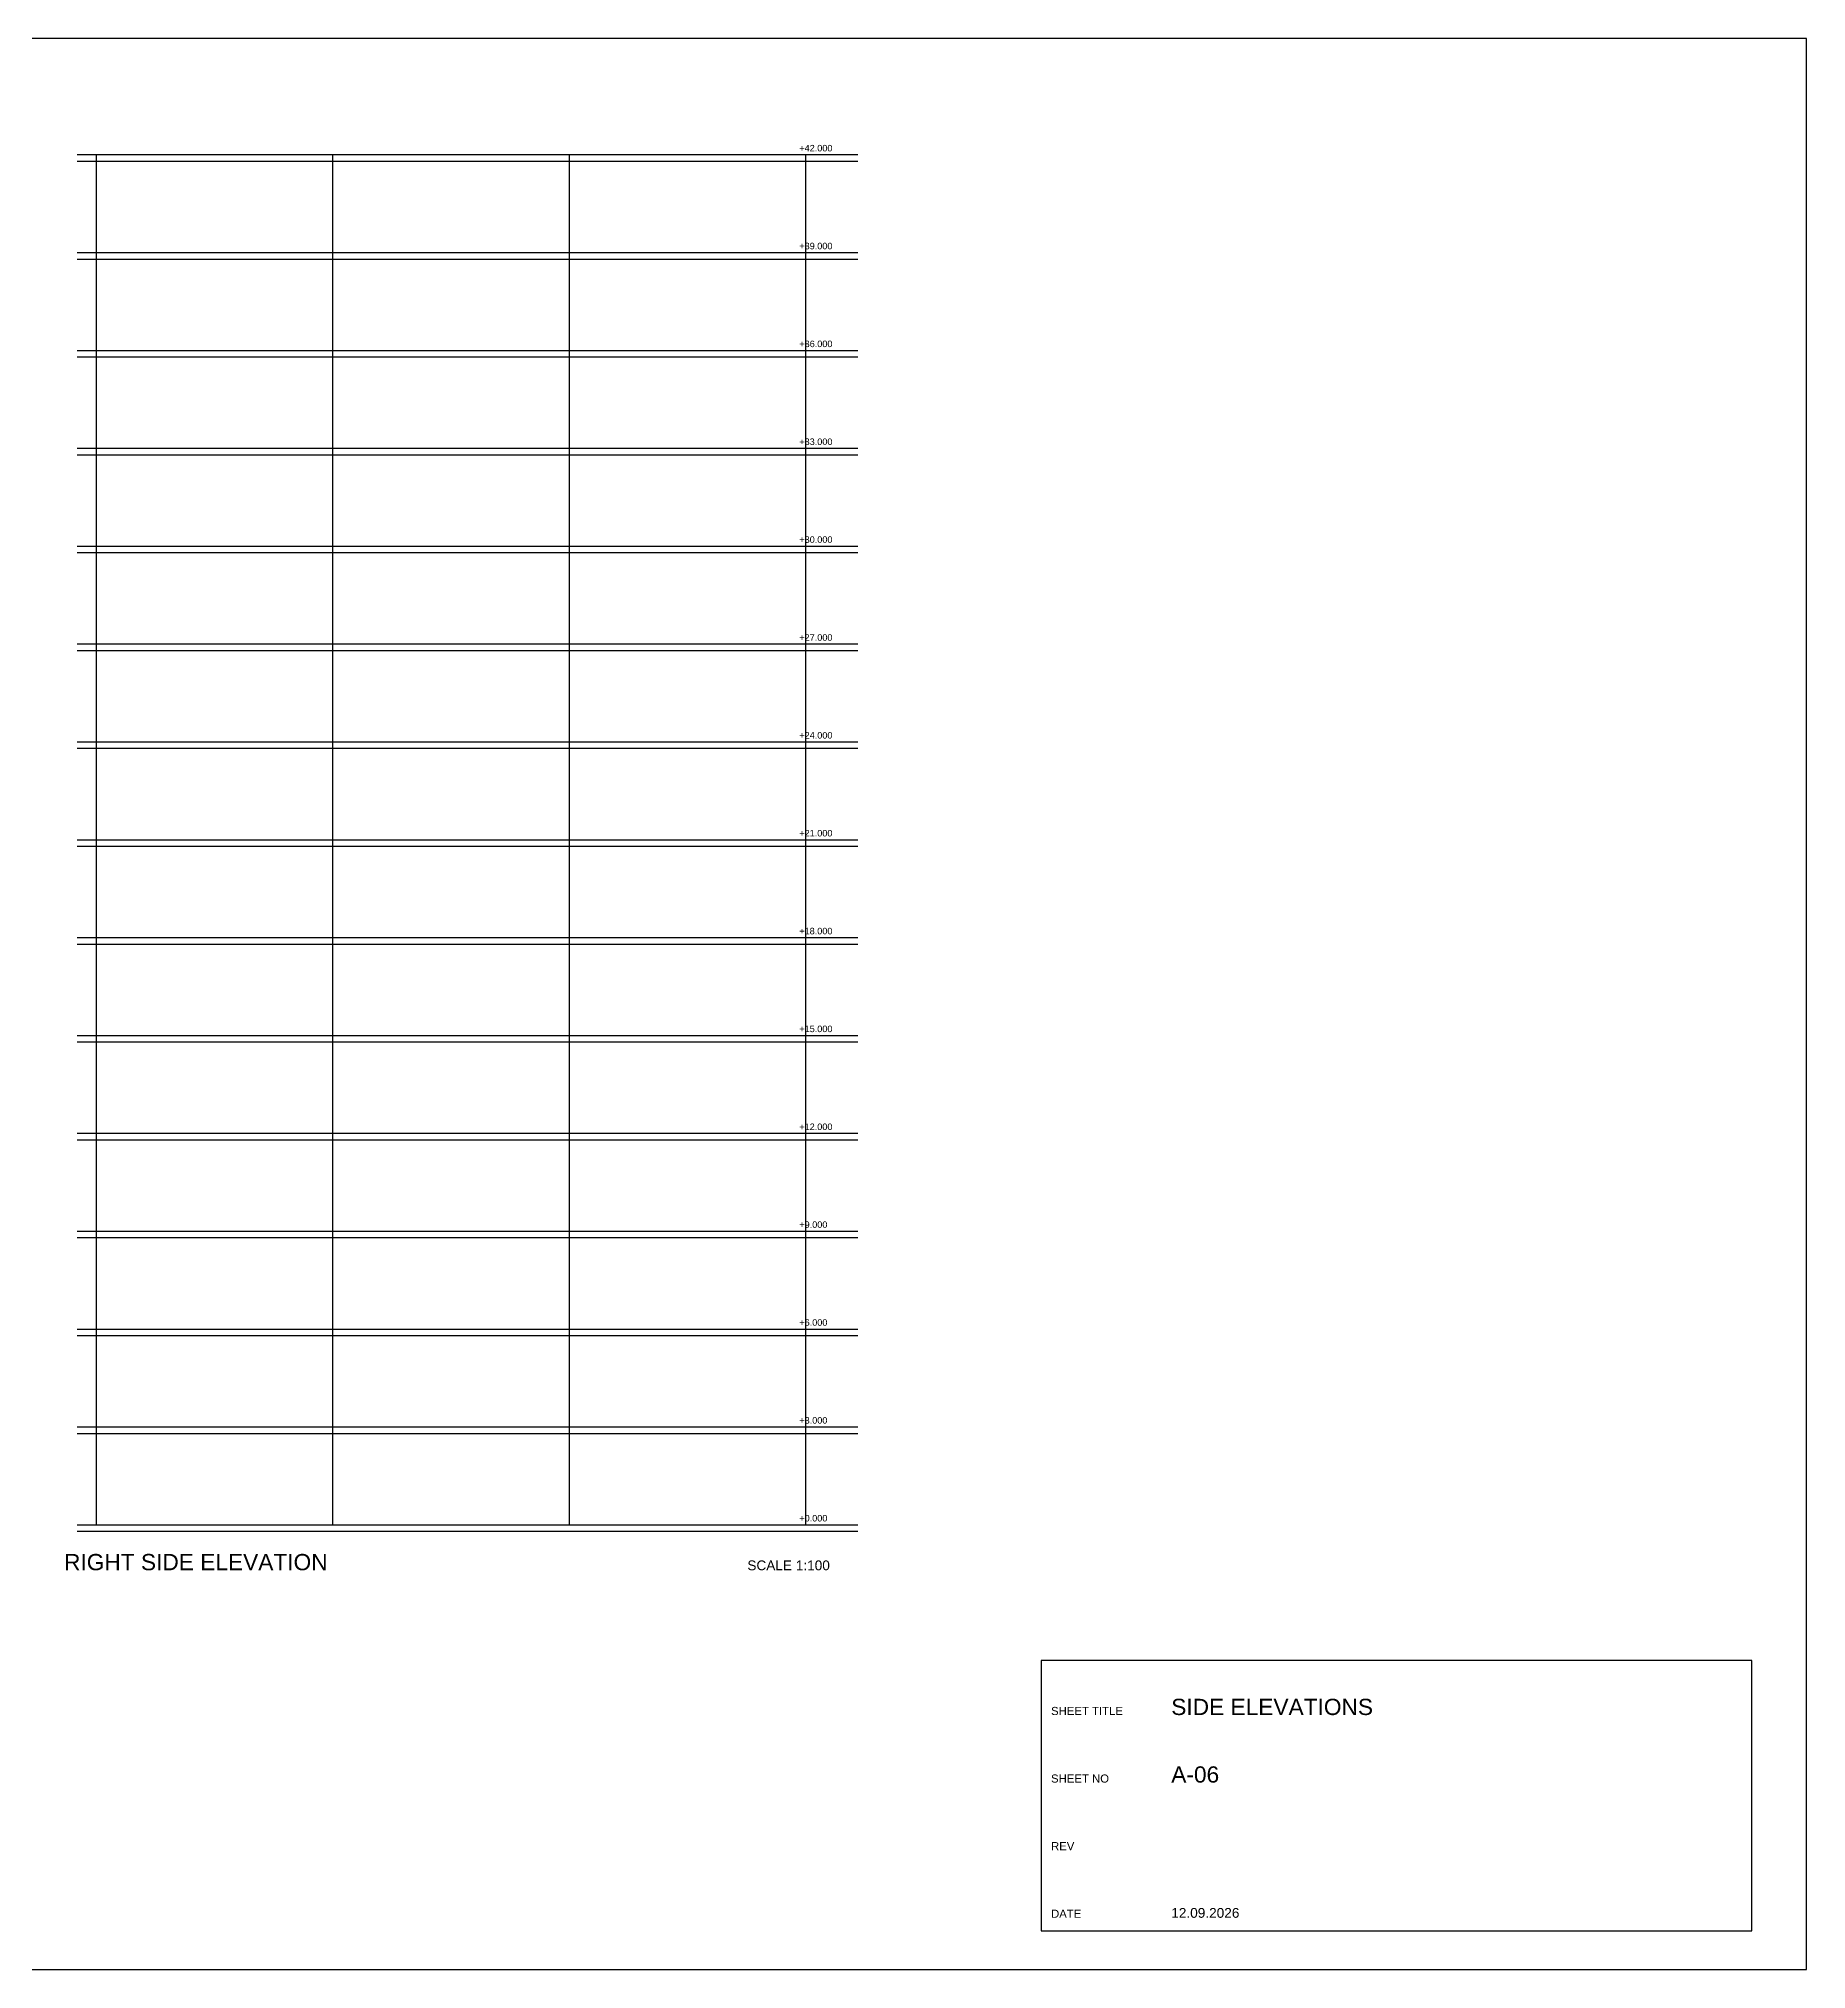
# Paper-space layout 'A-06' of a CAD drawing. Header units: millimetres. Extents: x 0 to 841, y 0 to 594.
# Drawn here: x 297 to 841, y 0 to 594 of the extents above; entities that cross this region are included whole.
import ezdxf

# ---------------------------------------------------------------- set-up
doc = ezdxf.new("R2010")
doc.units = ezdxf.units.MM
for name, color, linetype in [('FRAME', 7, 'Continuous'), ('LEVEL', 7, 'Continuous'), ('SECTION', 7, 'Continuous'), ('TITLE', 7, 'Continuous'), ('TITLES', 7, 'Continuous')]:
    doc.layers.add(name, color=color, linetype=linetype)
doc.styles.add('Arial', font='arial.ttf')

psp = doc.layouts.new('A-06')

# ---------------------------------------------------------------- linework, layer by layer
at = {"layer": 'FRAME'}
psp.add_lwpolyline([(0, 0), (841, 0), (841, 594), (0, 594)], close=True, dxfattribs=at)
at = {"layer": 'SECTION'}
for p, q in [((308.76, 558.3), (368.83, 558.3)), ((308.76, 556.3), (368.83, 556.3)), ((314.76, 488.05), (314.76, 558.3)), ((368.83, 558.3), (428.91, 558.3)), ((368.83, 556.3), (428.91, 556.3)), ((387.53, 488.05), (387.53, 558.3)), ((428.91, 558.3), (488.99, 558.3)), ((428.91, 556.3), (488.99, 556.3)), ((460.29, 488.05), (460.29, 558.3)), ((488.99, 558.3), (549.06, 558.3)), ((488.99, 556.3), (549.06, 556.3)), ((533.06, 488.05), (533.06, 558.3)), ((308.76, 528.19), (368.83, 528.19)), ((308.76, 526.19), (368.83, 526.19)), ((368.83, 528.19), (428.91, 528.19)), ((368.83, 526.19), (428.91, 526.19)), ((428.91, 528.19), (488.99, 528.19)), ((428.91, 526.19), (488.99, 526.19)), ((488.99, 528.19), (549.06, 528.19)), ((488.99, 526.19), (549.06, 526.19)), ((308.76, 498.09), (368.83, 498.09)), ((308.76, 496.09), (368.83, 496.09)), ((368.83, 498.09), (428.91, 498.09)), ((368.83, 496.09), (428.91, 496.09)), ((428.91, 498.09), (488.99, 498.09)), ((428.91, 496.09), (488.99, 496.09)), ((488.99, 498.09), (549.06, 498.09)), ((488.99, 496.09), (549.06, 496.09)), ((314.76, 417.8), (314.76, 488.05)), ((387.53, 417.8), (387.53, 488.05)), ((460.29, 417.8), (460.29, 488.05)), ((533.06, 417.8), (533.06, 488.05)), ((308.76, 467.98), (368.83, 467.98)), ((308.76, 465.98), (368.83, 465.98)), ((368.83, 467.98), (428.91, 467.98)), ((368.83, 465.98), (428.91, 465.98)), ((428.91, 467.98), (488.99, 467.98)), ((428.91, 465.98), (488.99, 465.98)), ((488.99, 467.98), (549.06, 467.98)), ((488.99, 465.98), (549.06, 465.98)), ((308.76, 437.87), (368.83, 437.87)), ((308.76, 435.87), (368.83, 435.87)), ((368.83, 437.87), (428.91, 437.87)), ((368.83, 435.87), (428.91, 435.87)), ((428.91, 437.87), (488.99, 437.87)), ((428.91, 435.87), (488.99, 435.87)), ((488.99, 437.87), (549.06, 437.87)), ((488.99, 435.87), (549.06, 435.87)), ((314.76, 347.55), (314.76, 417.8)), ((387.53, 347.55), (387.53, 417.8)), ((460.29, 347.55), (460.29, 417.8)), ((533.06, 347.55), (533.06, 417.8)), ((308.76, 407.76), (368.83, 407.76)), ((308.76, 405.76), (368.83, 405.76)), ((368.83, 407.76), (428.91, 407.76)), ((368.83, 405.76), (428.91, 405.76)), ((428.91, 407.76), (488.99, 407.76)), ((428.91, 405.76), (488.99, 405.76)), ((488.99, 407.76), (549.06, 407.76)), ((488.99, 405.76), (549.06, 405.76)), ((308.76, 377.66), (368.83, 377.66)), ((308.76, 375.66), (368.83, 375.66)), ((368.83, 377.66), (428.91, 377.66)), ((368.83, 375.66), (428.91, 375.66)), ((428.91, 377.66), (488.99, 377.66)), ((428.91, 375.66), (488.99, 375.66)), ((488.99, 377.66), (549.06, 377.66)), ((488.99, 375.66), (549.06, 375.66)), ((308.76, 347.55), (368.83, 347.55)), ((308.76, 345.55), (368.83, 345.55)), ((314.76, 277.3), (314.76, 347.55)), ((368.83, 347.55), (428.91, 347.55)), ((368.83, 345.55), (428.91, 345.55)), ((387.53, 277.3), (387.53, 347.55)), ((428.91, 347.55), (488.99, 347.55)), ((428.91, 345.55), (488.99, 345.55)), ((460.29, 277.3), (460.29, 347.55)), ((488.99, 347.55), (549.06, 347.55)), ((488.99, 345.55), (549.06, 345.55)), ((533.06, 277.3), (533.06, 347.55)), ((308.76, 317.44), (368.83, 317.44)), ((308.76, 315.44), (368.83, 315.44)), ((368.83, 317.44), (428.91, 317.44)), ((368.83, 315.44), (428.91, 315.44)), ((428.91, 317.44), (488.99, 317.44)), ((428.91, 315.44), (488.99, 315.44)), ((488.99, 317.44), (549.06, 317.44)), ((488.99, 315.44), (549.06, 315.44)), ((308.76, 287.34), (368.83, 287.34)), ((308.76, 285.34), (368.83, 285.34)), ((368.83, 287.34), (428.91, 287.34)), ((368.83, 285.34), (428.91, 285.34)), ((428.91, 287.34), (488.99, 287.34)), ((428.91, 285.34), (488.99, 285.34)), ((488.99, 287.34), (549.06, 287.34)), ((488.99, 285.34), (549.06, 285.34)), ((314.76, 207.05), (314.76, 277.3)), ((387.53, 207.05), (387.53, 277.3)), ((460.29, 207.05), (460.29, 277.3)), ((533.06, 207.05), (533.06, 277.3)), ((308.76, 257.23), (368.83, 257.23)), ((368.83, 257.23), (428.91, 257.23)), ((428.91, 257.23), (488.99, 257.23)), ((488.99, 257.23), (549.06, 257.23)), ((308.76, 255.23), (368.83, 255.23)), ((368.83, 255.23), (428.91, 255.23)), ((428.91, 255.23), (488.99, 255.23)), ((488.99, 255.23), (549.06, 255.23)), ((308.76, 227.12), (368.83, 227.12)), ((368.83, 227.12), (428.91, 227.12)), ((428.91, 227.12), (488.99, 227.12)), ((488.99, 227.12), (549.06, 227.12)), ((308.76, 225.12), (368.83, 225.12)), ((368.83, 225.12), (428.91, 225.12)), ((428.91, 225.12), (488.99, 225.12)), ((488.99, 225.12), (549.06, 225.12)), ((314.76, 136.8), (314.76, 207.05)), ((387.53, 136.8), (387.53, 207.05)), ((460.29, 136.8), (460.29, 207.05)), ((533.06, 136.8), (533.06, 207.05)), ((308.76, 197.01), (368.83, 197.01)), ((368.83, 197.01), (428.91, 197.01)), ((428.91, 197.01), (488.99, 197.01)), ((488.99, 197.01), (549.06, 197.01)), ((308.76, 195.01), (368.83, 195.01)), ((368.83, 195.01), (428.91, 195.01)), ((428.91, 195.01), (488.99, 195.01)), ((488.99, 195.01), (549.06, 195.01)), ((308.76, 166.91), (368.83, 166.91)), ((368.83, 166.91), (428.91, 166.91)), ((428.91, 166.91), (488.99, 166.91)), ((488.99, 166.91), (549.06, 166.91)), ((308.76, 164.91), (368.83, 164.91)), ((368.83, 164.91), (428.91, 164.91)), ((428.91, 164.91), (488.99, 164.91)), ((488.99, 164.91), (549.06, 164.91)), ((308.76, 136.8), (368.83, 136.8)), ((368.83, 136.8), (428.91, 136.8)), ((428.91, 136.8), (488.99, 136.8)), ((488.99, 136.8), (549.06, 136.8)), ((308.76, 134.8), (368.83, 134.8)), ((368.83, 134.8), (428.91, 134.8)), ((428.91, 134.8), (488.99, 134.8)), ((488.99, 134.8), (549.06, 134.8))]:
    psp.add_line(p, q, dxfattribs=at)
at = {"layer": 'TITLE'}
for p, q in [((678.41, 95.04), (605.52, 95.04)), ((605.52, 95.04), (605.52, 53.46)), ((751.29, 95.04), (678.41, 95.04)), ((824.18, 95.04), (751.29, 95.04)), ((824.18, 53.46), (824.18, 95.04)), ((605.52, 53.46), (605.52, 11.88)), ((824.18, 11.88), (824.18, 53.46)), ((605.52, 11.88), (678.41, 11.88)), ((678.41, 11.88), (751.29, 11.88)), ((751.29, 11.88), (824.18, 11.88))]:
    psp.add_line(p, q, dxfattribs=at)

# ---------------------------------------------------------------- texts
at = {"layer": 'LEVEL', "style": 'Arial'}
for s, p in [('+42.000', (531.06, 559.3)), ('+39.000', (531.06, 529.19)), ('+36.000', (531.06, 499.09)), ('+33.000', (531.06, 468.98)), ('+30.000', (531.06, 438.87)), ('+27.000', (531.06, 408.76)), ('+24.000', (531.06, 378.66)), ('+21.000', (531.06, 348.55)), ('+18.000', (531.06, 318.44)), ('+15.000', (531.06, 288.34)), ('+12.000', (531.06, 258.23)), ('+9.000', (531.06, 228.12)), ('+6.000', (531.06, 198.01)), ('+3.000', (531.06, 167.91)), ('+0.000', (531.06, 137.8))]:
    psp.add_text(s, height=2, dxfattribs=at).set_placement(p)
at = {"layer": 'TITLE', "style": 'Arial'}
for s, height, p in [('SIDE ELEVATIONS', 5, (645.52, 78.25)), ('SHEET TITLE', 2.5, (608.52, 78.25)), ('SHEET NO', 2.5, (608.52, 57.46)), ('A-06', 5, (645.52, 57.46)), ('REV', 2.5, (608.52, 36.67)), ('DATE', 2.5, (608.52, 15.88)), ('12.09.2026', 3, (645.52, 15.88))]:
    psp.add_text(s, height=height, dxfattribs=at).set_placement(p)
at = {"layer": 'TITLES', "style": 'Arial'}
for s, height, p in [('RIGHT SIDE ELEVATION', 5, (304.76, 122.8)), ('SCALE 1:100', 3, (515.06, 122.8))]:
    psp.add_text(s, height=height, dxfattribs=at).set_placement(p)

doc.saveas('drawing.dxf')
